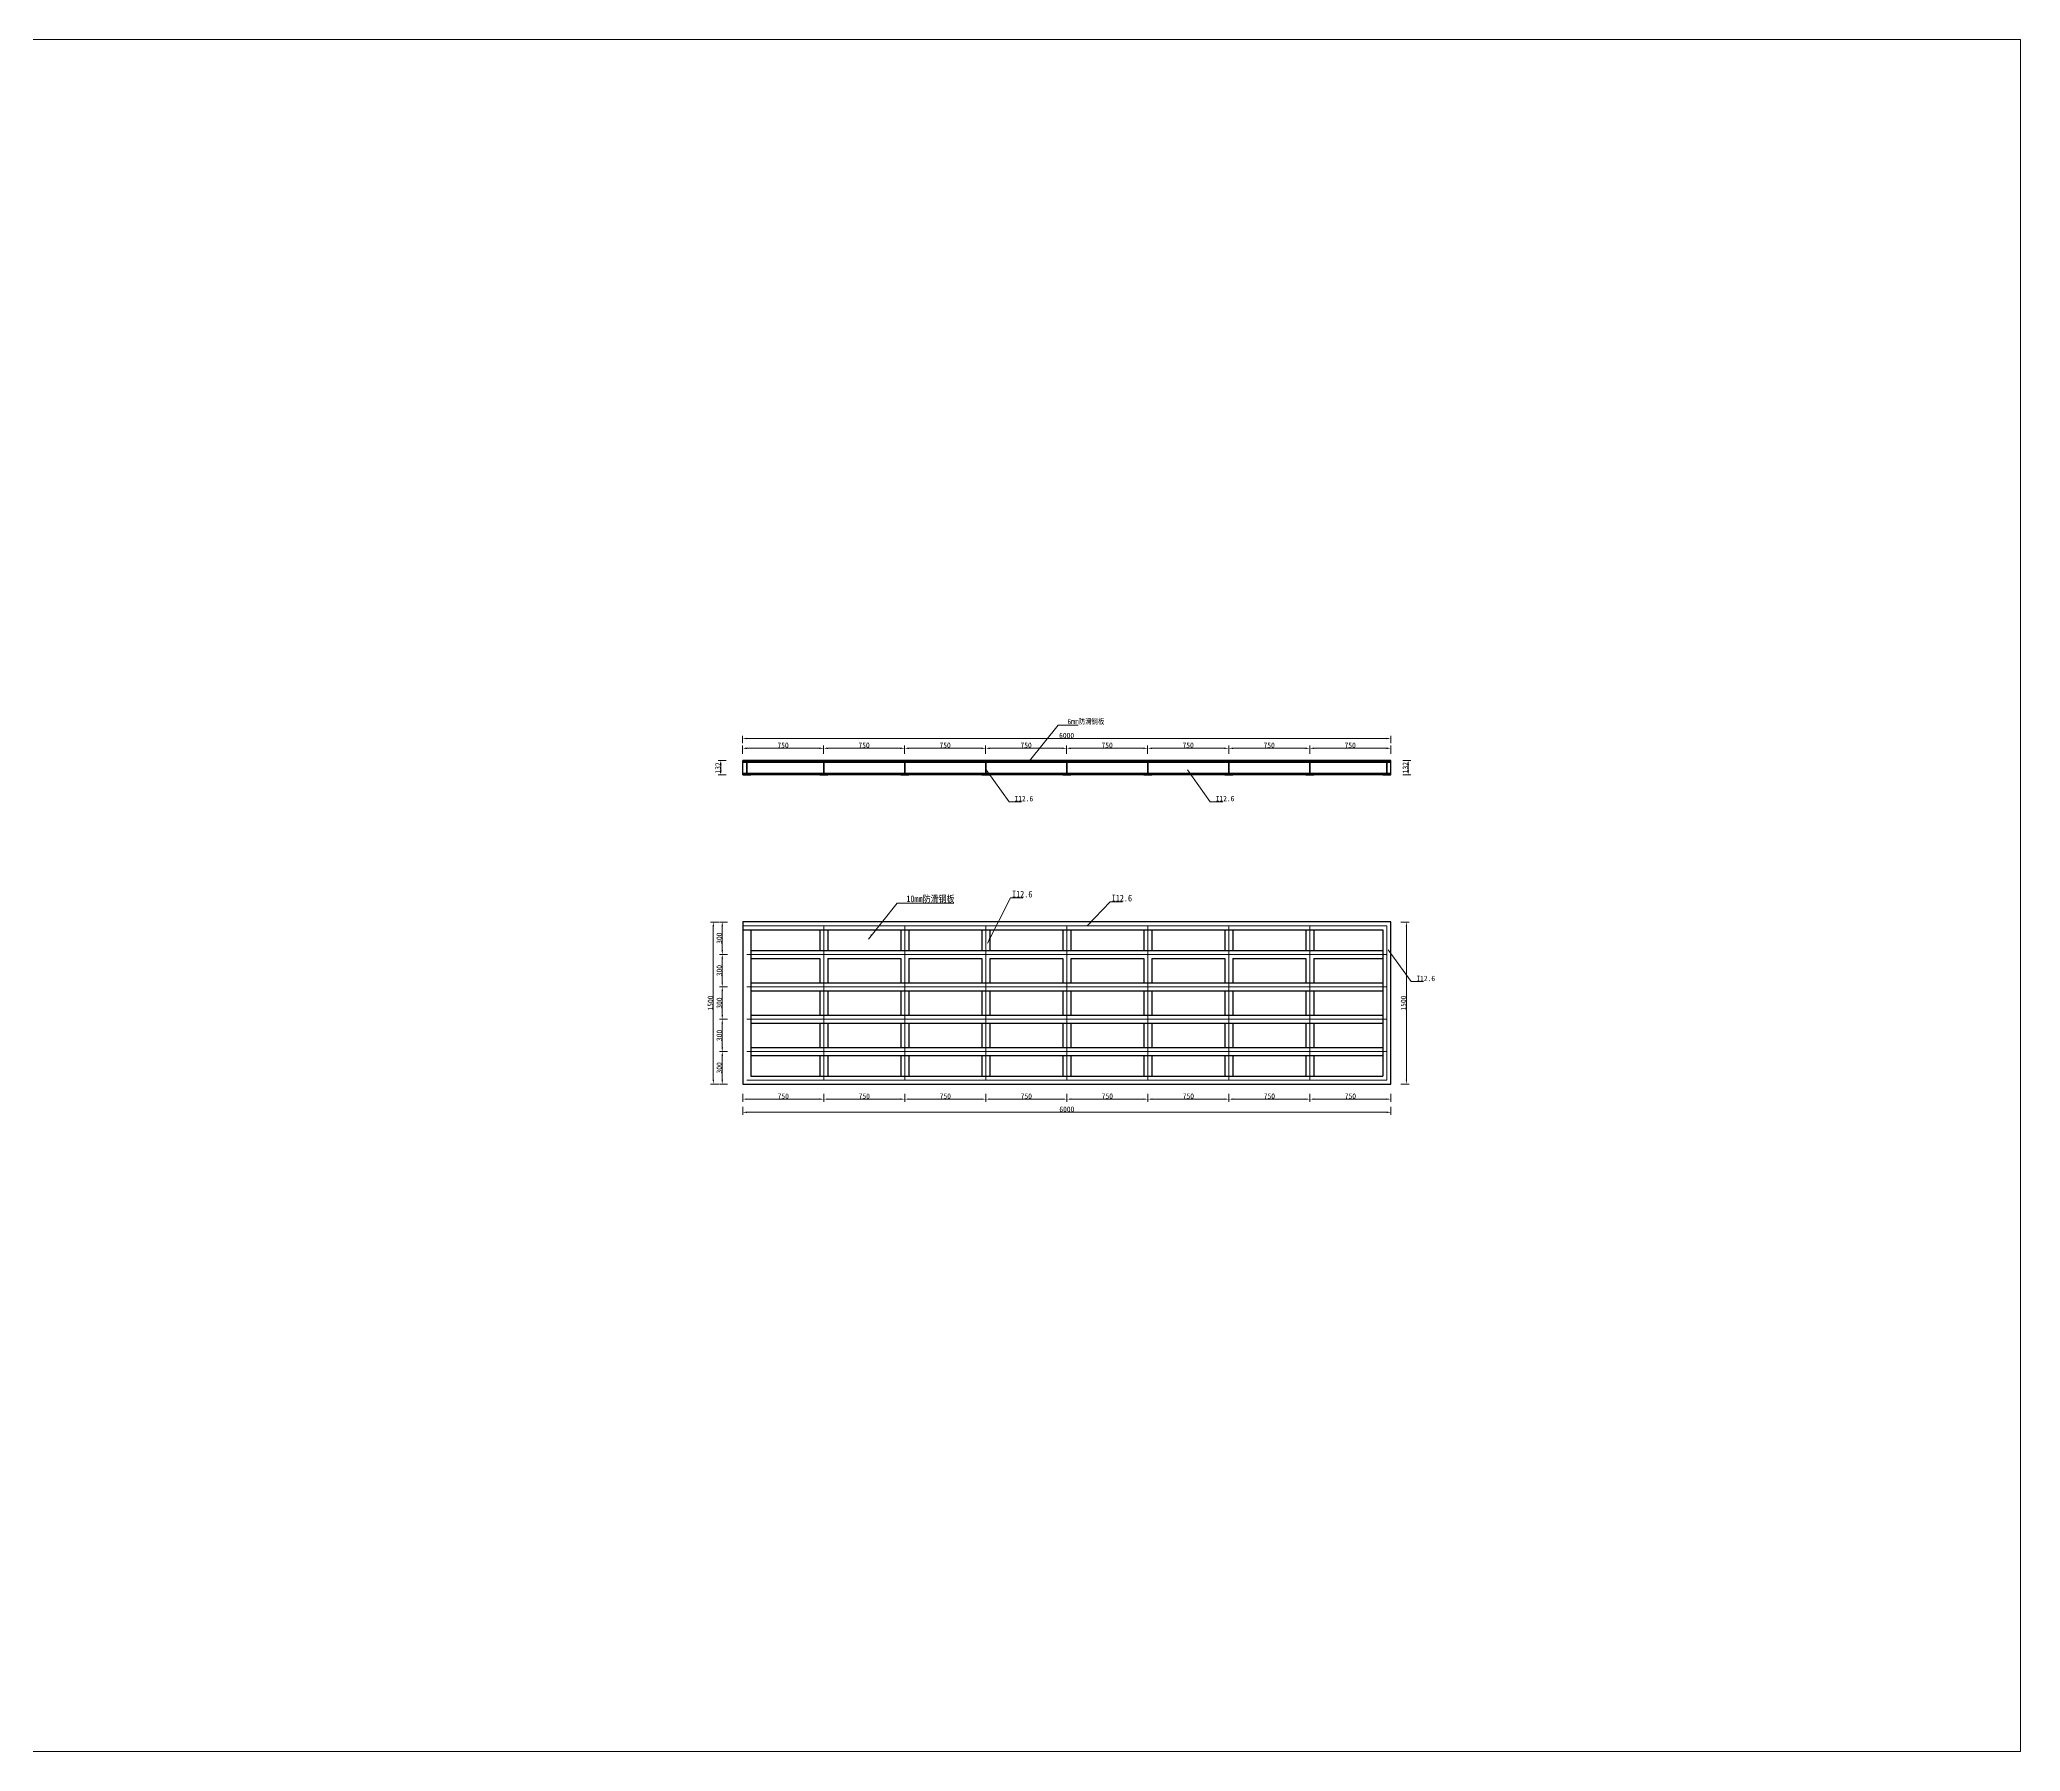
# Model space of a CAD drawing. Header units: millimetres. Extents: x -724662 to -98163, y -2532159 to 119496.
# Drawn here: x -99127 to -98943.6, y 114281.1 to 114439.6 of the extents above; entities that cross this region are included whole.
import ezdxf

# ---------------------------------------------------------------- set-up
doc = ezdxf.new("R2010")
doc.units = ezdxf.units.MM
doc.header["$LTSCALE"] = 20
doc.linetypes.add('DASHED', pattern=[19.05, 12.7, -6.35])
for name, color, linetype, lineweight in [('1粗实线', 1, 'Continuous', 30), ('4虚线', 2, 'DASHED', 18), ('标注', 1, 'Continuous', 13), ('粗实线', 7, 'Continuous', 25)]:
    doc.layers.add(name, color=color, linetype=linetype, lineweight=lineweight)
doc.layers.add('TuLi', color=100, linetype='Continuous')
doc.styles.get("Standard").update_dxf_attribs({"font": 'simsun.ttf', "width": 0.85})
doc.dimstyles.new('100---0.2', dxfattribs={"dimscale": 0.2, "dimtxt": 2.5, "dimasz": 2, "dimexe": 1.25, "dimexo": 1.25, "dimgap": 0.125, "dimtad": 1, "dimdec": 0, "dimlfac": 100, "dimdsep": 46, "dimtxsty": 'Standard', "dimcen": 0.001, "dimclrd": 256, "dimclre": 256, "dimclrt": 7, "dimadec": 4, "dimazin": 2, "dimtfac": 1, "dimtdec": 0, "dimtmove": 1, "dimatfit": 2, "dimfxlon": 1, "dimlwd": -1, "dimlwe": -1, "dimarcsym": 0})
doc.dimstyles.new('100---0.25', dxfattribs={"dimscale": 0.25, "dimtxt": 2.5, "dimasz": 2, "dimexe": 1.25, "dimexo": 1.25, "dimgap": 0.125, "dimtad": 1, "dimdec": 0, "dimlfac": 100, "dimdsep": 46, "dimtxsty": 'Standard', "dimcen": 0.001, "dimclrd": 256, "dimclre": 256, "dimclrt": 7, "dimadec": 4, "dimazin": 2, "dimtfac": 1, "dimtdec": 0, "dimtmove": 1, "dimatfit": 2, "dimfxlon": 1, "dimlwd": -1, "dimlwe": -1, "dimarcsym": 0})

# ---------------------------------------------------------------- blocks, each defined once
blk = doc.blocks.new('*D656')
at = {"layer": 'Defpoints', "color": 0, "transparency": 16777216}
for p in [(-99061.89, 114374.2), (-99001.89, 114374.88), (-99001.89, 114374.2)]:
    blk.add_point(p, dxfattribs=at)
at = {"layer": '标注', "transparency": 16777216}
for p, q in [((-99061.89, 114374.45), (-99061.89, 114375.13)), ((-99061.49, 114374.88), (-99002.29, 114374.88)), ((-99001.89, 114374.45), (-99001.89, 114375.13))]:
    blk.add_line(p, q, dxfattribs=at)
for points in [[(-99061.49, 114374.95), (-99061.49, 114374.82), (-99061.89, 114374.88)], [(-99002.29, 114374.95), (-99002.29, 114374.82), (-99001.89, 114374.88)]]:
    blk.add_solid(points, dxfattribs=at)
at = {"layer": '标注', "color": 7, "transparency": 16777216, "insert": (-99031.89, 114375.16), "char_height": 0.5, "attachment_point": 5}
blk.add_mtext('6000', dxfattribs=at)
blk = doc.blocks.new('*D657')
at = {"layer": 'Defpoints', "color": 0, "transparency": 16777216}
for p in [(-99054.39, 114373.98), (-99061.89, 114372.28), (-99054.39, 114372.22)]:
    blk.add_point(p, dxfattribs=at)
at = {"layer": '标注', "transparency": 16777216}
for p, q in [((-99061.89, 114373.48), (-99061.89, 114374.23)), ((-99061.49, 114373.98), (-99054.79, 114373.98)), ((-99054.39, 114373.48), (-99054.39, 114374.23))]:
    blk.add_line(p, q, dxfattribs=at)
for points in [[(-99061.49, 114374.05), (-99061.49, 114373.91), (-99061.89, 114373.98)], [(-99054.79, 114374.05), (-99054.79, 114373.91), (-99054.39, 114373.98)]]:
    blk.add_solid(points, dxfattribs=at)
at = {"layer": '标注', "color": 7, "transparency": 16777216, "insert": (-99058.14, 114374.26), "char_height": 0.5, "attachment_point": 5}
blk.add_mtext('750', dxfattribs=at)
blk = doc.blocks.new('*D658')
at = {"layer": 'Defpoints', "color": 0, "transparency": 16777216}
for p in [(-99046.89, 114373.98), (-99054.39, 114372.6), (-99046.89, 114372.22)]:
    blk.add_point(p, dxfattribs=at)
at = {"layer": '标注', "transparency": 16777216}
for p, q in [((-99054.39, 114373.48), (-99054.39, 114374.23)), ((-99053.99, 114373.98), (-99047.29, 114373.98)), ((-99046.89, 114373.48), (-99046.89, 114374.23))]:
    blk.add_line(p, q, dxfattribs=at)
for points in [[(-99053.99, 114374.05), (-99053.99, 114373.91), (-99054.39, 114373.98)], [(-99047.29, 114374.05), (-99047.29, 114373.91), (-99046.89, 114373.98)]]:
    blk.add_solid(points, dxfattribs=at)
at = {"layer": '标注', "color": 7, "transparency": 16777216, "insert": (-99050.64, 114374.26), "char_height": 0.5, "attachment_point": 5}
blk.add_mtext('750', dxfattribs=at)
blk = doc.blocks.new('*D659')
at = {"layer": 'Defpoints', "color": 0, "transparency": 16777216}
for p in [(-99039.39, 114373.98), (-99046.89, 114372.6), (-99039.39, 114372.22)]:
    blk.add_point(p, dxfattribs=at)
at = {"layer": '标注', "transparency": 16777216}
for p, q in [((-99046.89, 114373.48), (-99046.89, 114374.23)), ((-99046.49, 114373.98), (-99039.79, 114373.98)), ((-99039.39, 114373.48), (-99039.39, 114374.23))]:
    blk.add_line(p, q, dxfattribs=at)
for points in [[(-99046.49, 114374.05), (-99046.49, 114373.91), (-99046.89, 114373.98)], [(-99039.79, 114374.05), (-99039.79, 114373.91), (-99039.39, 114373.98)]]:
    blk.add_solid(points, dxfattribs=at)
at = {"layer": '标注', "color": 7, "transparency": 16777216, "insert": (-99043.14, 114374.26), "char_height": 0.5, "attachment_point": 5}
blk.add_mtext('750', dxfattribs=at)
blk = doc.blocks.new('*D660')
at = {"layer": 'Defpoints', "color": 0, "transparency": 16777216}
for p in [(-99031.89, 114373.98), (-99039.39, 114372.6), (-99031.89, 114372.22)]:
    blk.add_point(p, dxfattribs=at)
at = {"layer": '标注', "transparency": 16777216}
for p, q in [((-99039.39, 114373.48), (-99039.39, 114374.23)), ((-99038.99, 114373.98), (-99032.29, 114373.98)), ((-99031.89, 114373.48), (-99031.89, 114374.23))]:
    blk.add_line(p, q, dxfattribs=at)
for points in [[(-99038.99, 114374.05), (-99038.99, 114373.91), (-99039.39, 114373.98)], [(-99032.29, 114374.05), (-99032.29, 114373.91), (-99031.89, 114373.98)]]:
    blk.add_solid(points, dxfattribs=at)
at = {"layer": '标注', "color": 7, "transparency": 16777216, "insert": (-99035.64, 114374.26), "char_height": 0.5, "attachment_point": 5}
blk.add_mtext('750', dxfattribs=at)
blk = doc.blocks.new('*D661')
at = {"layer": 'Defpoints', "color": 0, "transparency": 16777216}
for p in [(-99024.39, 114373.98), (-99031.89, 114372.6), (-99024.39, 114372.22)]:
    blk.add_point(p, dxfattribs=at)
at = {"layer": '标注', "transparency": 16777216}
for p, q in [((-99031.89, 114373.48), (-99031.89, 114374.23)), ((-99031.49, 114373.98), (-99024.79, 114373.98)), ((-99024.39, 114373.48), (-99024.39, 114374.23))]:
    blk.add_line(p, q, dxfattribs=at)
for points in [[(-99031.49, 114374.05), (-99031.49, 114373.91), (-99031.89, 114373.98)], [(-99024.79, 114374.05), (-99024.79, 114373.91), (-99024.39, 114373.98)]]:
    blk.add_solid(points, dxfattribs=at)
at = {"layer": '标注', "color": 7, "transparency": 16777216, "insert": (-99028.14, 114374.26), "char_height": 0.5, "attachment_point": 5}
blk.add_mtext('750', dxfattribs=at)
blk = doc.blocks.new('*D662')
at = {"layer": 'Defpoints', "color": 0, "transparency": 16777216}
for p in [(-99016.89, 114373.98), (-99024.39, 114372.6), (-99016.89, 114372.22)]:
    blk.add_point(p, dxfattribs=at)
at = {"layer": '标注', "transparency": 16777216}
for p, q in [((-99024.39, 114373.48), (-99024.39, 114374.23)), ((-99023.99, 114373.98), (-99017.29, 114373.98)), ((-99016.89, 114373.48), (-99016.89, 114374.23))]:
    blk.add_line(p, q, dxfattribs=at)
for points in [[(-99023.99, 114374.05), (-99023.99, 114373.91), (-99024.39, 114373.98)], [(-99017.29, 114374.05), (-99017.29, 114373.91), (-99016.89, 114373.98)]]:
    blk.add_solid(points, dxfattribs=at)
at = {"layer": '标注', "color": 7, "transparency": 16777216, "insert": (-99020.64, 114374.26), "char_height": 0.5, "attachment_point": 5}
blk.add_mtext('750', dxfattribs=at)
blk = doc.blocks.new('*D663')
at = {"layer": 'Defpoints', "color": 0, "transparency": 16777216}
for p in [(-99009.39, 114373.98), (-99016.89, 114372.6), (-99009.39, 114372.22)]:
    blk.add_point(p, dxfattribs=at)
at = {"layer": '标注', "transparency": 16777216}
for p, q in [((-99016.89, 114373.48), (-99016.89, 114374.23)), ((-99016.49, 114373.98), (-99009.79, 114373.98)), ((-99009.39, 114373.48), (-99009.39, 114374.23))]:
    blk.add_line(p, q, dxfattribs=at)
for points in [[(-99016.49, 114374.05), (-99016.49, 114373.91), (-99016.89, 114373.98)], [(-99009.79, 114374.05), (-99009.79, 114373.91), (-99009.39, 114373.98)]]:
    blk.add_solid(points, dxfattribs=at)
at = {"layer": '标注', "color": 7, "transparency": 16777216, "insert": (-99013.14, 114374.26), "char_height": 0.5, "attachment_point": 5}
blk.add_mtext('750', dxfattribs=at)
blk = doc.blocks.new('*D664')
at = {"layer": 'Defpoints', "color": 0, "transparency": 16777216}
for p in [(-99001.89, 114373.98), (-99009.39, 114372.6), (-99001.89, 114372.22)]:
    blk.add_point(p, dxfattribs=at)
at = {"layer": '标注', "transparency": 16777216}
for p, q in [((-99009.39, 114373.48), (-99009.39, 114374.23)), ((-99008.99, 114373.98), (-99002.29, 114373.98)), ((-99001.89, 114373.48), (-99001.89, 114374.23))]:
    blk.add_line(p, q, dxfattribs=at)
for points in [[(-99008.99, 114374.05), (-99008.99, 114373.91), (-99009.39, 114373.98)], [(-99002.29, 114374.05), (-99002.29, 114373.91), (-99001.89, 114373.98)]]:
    blk.add_solid(points, dxfattribs=at)
at = {"layer": '标注', "color": 7, "transparency": 16777216, "insert": (-99005.64, 114374.26), "char_height": 0.5, "attachment_point": 5}
blk.add_mtext('750', dxfattribs=at)
blk = doc.blocks.new('*D665')
at = {"layer": 'Defpoints', "color": 0, "transparency": 16777216}
for p in [(-99058.87, 114372.85), (-99063.9, 114371.53), (-99062.48, 114371.53)]:
    blk.add_point(p, dxfattribs=at)
at = {"layer": '标注', "transparency": 16777216}
for p, q in [((-99063.4, 114372.85), (-99064.15, 114372.85)), ((-99063.9, 114372.45), (-99063.9, 114371.93)), ((-99063.4, 114371.53), (-99064.15, 114371.53))]:
    blk.add_line(p, q, dxfattribs=at)
for points in [[(-99063.97, 114372.45), (-99063.83, 114372.45), (-99063.9, 114372.85)], [(-99063.97, 114371.93), (-99063.83, 114371.93), (-99063.9, 114371.53)]]:
    blk.add_solid(points, dxfattribs=at)
at = {"layer": '标注', "color": 7, "transparency": 16777216, "insert": (-99064.17, 114372.16), "char_height": 0.5, "attachment_point": 5, "rotation": 90}
blk.add_mtext('132', dxfattribs=at)
blk = doc.blocks.new('*D666')
at = {"layer": 'Defpoints', "color": 0, "transparency": 16777216}
for p in [(-99061.42, 114357.9), (-99063.77, 114354.9), (-99061.05, 114354.9)]:
    blk.add_point(p, dxfattribs=at)
at = {"layer": '标注', "transparency": 16777216}
for p, q in [((-99063.27, 114357.9), (-99064.02, 114357.9)), ((-99063.77, 114357.5), (-99063.77, 114355.3)), ((-99063.27, 114354.9), (-99064.02, 114354.9))]:
    blk.add_line(p, q, dxfattribs=at)
for points in [[(-99063.84, 114357.5), (-99063.7, 114357.5), (-99063.77, 114357.9)], [(-99063.84, 114355.3), (-99063.7, 114355.3), (-99063.77, 114354.9)]]:
    blk.add_solid(points, dxfattribs=at)
at = {"layer": '标注', "color": 7, "transparency": 16777216, "insert": (-99064.05, 114356.4), "char_height": 0.5, "attachment_point": 5, "rotation": 90}
blk.add_mtext('300', dxfattribs=at)
blk = doc.blocks.new('*D667')
at = {"layer": 'Defpoints', "color": 0, "transparency": 16777216}
for p in [(-99061.84, 114354.9), (-99063.77, 114351.9), (-99061.05, 114351.9)]:
    blk.add_point(p, dxfattribs=at)
at = {"layer": '标注', "transparency": 16777216}
for p, q in [((-99063.27, 114354.9), (-99064.02, 114354.9)), ((-99063.77, 114354.5), (-99063.77, 114352.3)), ((-99063.27, 114351.9), (-99064.02, 114351.9))]:
    blk.add_line(p, q, dxfattribs=at)
for points in [[(-99063.84, 114354.5), (-99063.7, 114354.5), (-99063.77, 114354.9)], [(-99063.84, 114352.3), (-99063.7, 114352.3), (-99063.77, 114351.9)]]:
    blk.add_solid(points, dxfattribs=at)
at = {"layer": '标注', "color": 7, "transparency": 16777216, "insert": (-99064.05, 114353.4), "char_height": 0.5, "attachment_point": 5, "rotation": 90}
blk.add_mtext('300', dxfattribs=at)
blk = doc.blocks.new('*D668')
at = {"layer": 'Defpoints', "color": 0, "transparency": 16777216}
for p in [(-99061.43, 114351.9), (-99063.77, 114348.9), (-99061.05, 114348.9)]:
    blk.add_point(p, dxfattribs=at)
at = {"layer": '标注', "transparency": 16777216}
for p, q in [((-99063.27, 114351.9), (-99064.02, 114351.9)), ((-99063.77, 114351.5), (-99063.77, 114349.3)), ((-99063.27, 114348.9), (-99064.02, 114348.9))]:
    blk.add_line(p, q, dxfattribs=at)
for points in [[(-99063.84, 114351.5), (-99063.7, 114351.5), (-99063.77, 114351.9)], [(-99063.84, 114349.3), (-99063.7, 114349.3), (-99063.77, 114348.9)]]:
    blk.add_solid(points, dxfattribs=at)
at = {"layer": '标注', "color": 7, "transparency": 16777216, "insert": (-99064.05, 114350.4), "char_height": 0.5, "attachment_point": 5, "rotation": 90}
blk.add_mtext('300', dxfattribs=at)
blk = doc.blocks.new('*D669')
at = {"layer": 'Defpoints', "color": 0, "transparency": 16777216}
for p in [(-99061.05, 114348.9), (-99063.77, 114345.9), (-99061.05, 114345.9)]:
    blk.add_point(p, dxfattribs=at)
at = {"layer": '标注', "transparency": 16777216}
for p, q in [((-99063.27, 114348.9), (-99064.02, 114348.9)), ((-99063.77, 114348.5), (-99063.77, 114346.3)), ((-99063.27, 114345.9), (-99064.02, 114345.9))]:
    blk.add_line(p, q, dxfattribs=at)
for points in [[(-99063.84, 114348.5), (-99063.7, 114348.5), (-99063.77, 114348.9)], [(-99063.84, 114346.3), (-99063.7, 114346.3), (-99063.77, 114345.9)]]:
    blk.add_solid(points, dxfattribs=at)
at = {"layer": '标注', "color": 7, "transparency": 16777216, "insert": (-99064.05, 114347.4), "char_height": 0.5, "attachment_point": 5, "rotation": 90}
blk.add_mtext('300', dxfattribs=at)
blk = doc.blocks.new('*D670')
at = {"layer": 'Defpoints', "color": 0, "transparency": 16777216}
for p in [(-99064.6, 114357.9), (-99062.55, 114357.9), (-99062.55, 114342.9)]:
    blk.add_point(p, dxfattribs=at)
at = {"layer": '标注', "transparency": 16777216}
for p, q in [((-99064.1, 114357.9), (-99064.85, 114357.9)), ((-99064.6, 114343.3), (-99064.6, 114357.5)), ((-99064.1, 114342.9), (-99064.85, 114342.9))]:
    blk.add_line(p, q, dxfattribs=at)
for points in [[(-99064.66, 114357.5), (-99064.53, 114357.5), (-99064.6, 114357.9)], [(-99064.66, 114343.3), (-99064.53, 114343.3), (-99064.6, 114342.9)]]:
    blk.add_solid(points, dxfattribs=at)
at = {"layer": '标注', "color": 7, "transparency": 16777216, "insert": (-99064.87, 114350.4), "char_height": 0.5, "attachment_point": 5, "rotation": 90}
blk.add_mtext('1500', dxfattribs=at)
blk = doc.blocks.new('*D671')
at = {"layer": 'Defpoints', "color": 0, "transparency": 16777216}
for p in [(-99001.87, 114357.9), (-99001.87, 114342.9), (-99000.44, 114342.9)]:
    blk.add_point(p, dxfattribs=at)
at = {"layer": '标注', "transparency": 16777216}
for p, q in [((-99000.94, 114357.9), (-99000.19, 114357.9)), ((-99000.44, 114357.5), (-99000.44, 114343.3)), ((-99000.94, 114342.9), (-99000.19, 114342.9))]:
    blk.add_line(p, q, dxfattribs=at)
for points in [[(-99000.5, 114357.5), (-99000.37, 114357.5), (-99000.44, 114357.9)], [(-99000.5, 114343.3), (-99000.37, 114343.3), (-99000.44, 114342.9)]]:
    blk.add_solid(points, dxfattribs=at)
at = {"layer": '标注', "color": 7, "transparency": 16777216, "insert": (-99000.71, 114350.4), "char_height": 0.5, "attachment_point": 5, "rotation": 90}
blk.add_mtext('1500', dxfattribs=at)
blk = doc.blocks.new('*D713')
at = {"layer": 'Defpoints', "color": 0, "transparency": 16777216}
for p in [(-99001.87, 114372.85), (-99001.87, 114371.53), (-99000.27, 114371.53)]:
    blk.add_point(p, dxfattribs=at)
at = {"layer": '标注', "transparency": 16777216}
for p, q in [((-99000.77, 114372.85), (-99000.02, 114372.85)), ((-99000.27, 114372.45), (-99000.27, 114371.93)), ((-99000.77, 114371.53), (-99000.02, 114371.53))]:
    blk.add_line(p, q, dxfattribs=at)
for points in [[(-99000.33, 114372.45), (-99000.2, 114372.45), (-99000.27, 114372.85)], [(-99000.33, 114371.93), (-99000.2, 114371.93), (-99000.27, 114371.53)]]:
    blk.add_solid(points, dxfattribs=at)
at = {"layer": '标注', "color": 7, "transparency": 16777216, "insert": (-99000.54, 114372.19), "char_height": 0.5, "attachment_point": 5, "rotation": 90}
blk.add_mtext('132', dxfattribs=at)
blk = doc.blocks.new('*D672')
at = {"layer": 'Defpoints', "color": 0, "transparency": 16777216}
for p in [(-99061.05, 114345.9), (-99063.77, 114342.9), (-99061.42, 114342.9)]:
    blk.add_point(p, dxfattribs=at)
at = {"layer": '标注', "transparency": 16777216}
for p, q in [((-99063.27, 114345.9), (-99064.02, 114345.9)), ((-99063.77, 114345.5), (-99063.77, 114343.3)), ((-99063.27, 114342.9), (-99064.02, 114342.9))]:
    blk.add_line(p, q, dxfattribs=at)
for points in [[(-99063.84, 114345.5), (-99063.7, 114345.5), (-99063.77, 114345.9)], [(-99063.84, 114343.3), (-99063.7, 114343.3), (-99063.77, 114342.9)]]:
    blk.add_solid(points, dxfattribs=at)
at = {"layer": '标注', "color": 7, "transparency": 16777216, "insert": (-99064.05, 114344.4), "char_height": 0.5, "attachment_point": 5, "rotation": 90}
blk.add_mtext('300', dxfattribs=at)
blk = doc.blocks.new('*D673')
at = {"layer": 'Defpoints', "color": 0, "transparency": 16777216}
for p in [(-99061.87, 114342.9), (-99054.37, 114343.27), (-99054.37, 114341.5)]:
    blk.add_point(p, dxfattribs=at)
at = {"layer": '标注', "transparency": 16777216}
for p, q in [((-99061.87, 114342), (-99061.87, 114341.25)), ((-99061.47, 114341.5), (-99054.77, 114341.5)), ((-99054.37, 114342), (-99054.37, 114341.25))]:
    blk.add_line(p, q, dxfattribs=at)
for points in [[(-99061.47, 114341.57), (-99061.47, 114341.44), (-99061.87, 114341.5)], [(-99054.77, 114341.57), (-99054.77, 114341.44), (-99054.37, 114341.5)]]:
    blk.add_solid(points, dxfattribs=at)
at = {"layer": '标注', "color": 7, "transparency": 16777216, "insert": (-99058.12, 114341.78), "char_height": 0.5, "attachment_point": 5}
blk.add_mtext('750', dxfattribs=at)
blk = doc.blocks.new('*D674')
at = {"layer": 'Defpoints', "color": 0, "transparency": 16777216}
for p in [(-99054.37, 114343.27), (-99046.87, 114343.27), (-99046.87, 114341.5)]:
    blk.add_point(p, dxfattribs=at)
at = {"layer": '标注', "transparency": 16777216}
for p, q in [((-99054.37, 114342), (-99054.37, 114341.25)), ((-99053.97, 114341.5), (-99047.27, 114341.5)), ((-99046.87, 114342), (-99046.87, 114341.25))]:
    blk.add_line(p, q, dxfattribs=at)
for points in [[(-99053.97, 114341.57), (-99053.97, 114341.44), (-99054.37, 114341.5)], [(-99047.27, 114341.57), (-99047.27, 114341.44), (-99046.87, 114341.5)]]:
    blk.add_solid(points, dxfattribs=at)
at = {"layer": '标注', "color": 7, "transparency": 16777216, "insert": (-99050.62, 114341.78), "char_height": 0.5, "attachment_point": 5}
blk.add_mtext('750', dxfattribs=at)
blk = doc.blocks.new('*D675')
at = {"layer": 'Defpoints', "color": 0, "transparency": 16777216}
for p in [(-99046.87, 114343.27), (-99039.37, 114343.27), (-99039.37, 114341.5)]:
    blk.add_point(p, dxfattribs=at)
at = {"layer": '标注', "transparency": 16777216}
for p, q in [((-99046.87, 114342), (-99046.87, 114341.25)), ((-99046.47, 114341.5), (-99039.77, 114341.5)), ((-99039.37, 114342), (-99039.37, 114341.25))]:
    blk.add_line(p, q, dxfattribs=at)
for points in [[(-99046.47, 114341.57), (-99046.47, 114341.44), (-99046.87, 114341.5)], [(-99039.77, 114341.57), (-99039.77, 114341.44), (-99039.37, 114341.5)]]:
    blk.add_solid(points, dxfattribs=at)
at = {"layer": '标注', "color": 7, "transparency": 16777216, "insert": (-99043.12, 114341.78), "char_height": 0.5, "attachment_point": 5}
blk.add_mtext('750', dxfattribs=at)
blk = doc.blocks.new('*D676')
at = {"layer": 'Defpoints', "color": 0, "transparency": 16777216}
for p in [(-99039.37, 114343.27), (-99031.87, 114343.27), (-99031.87, 114341.5)]:
    blk.add_point(p, dxfattribs=at)
at = {"layer": '标注', "transparency": 16777216}
for p, q in [((-99039.37, 114342), (-99039.37, 114341.25)), ((-99038.97, 114341.5), (-99032.27, 114341.5)), ((-99031.87, 114342), (-99031.87, 114341.25))]:
    blk.add_line(p, q, dxfattribs=at)
for points in [[(-99038.97, 114341.57), (-99038.97, 114341.44), (-99039.37, 114341.5)], [(-99032.27, 114341.57), (-99032.27, 114341.44), (-99031.87, 114341.5)]]:
    blk.add_solid(points, dxfattribs=at)
at = {"layer": '标注', "color": 7, "transparency": 16777216, "insert": (-99035.62, 114341.78), "char_height": 0.5, "attachment_point": 5}
blk.add_mtext('750', dxfattribs=at)
blk = doc.blocks.new('*D677')
at = {"layer": 'Defpoints', "color": 0, "transparency": 16777216}
for p in [(-99031.87, 114343.27), (-99024.37, 114343.27), (-99024.37, 114341.5)]:
    blk.add_point(p, dxfattribs=at)
at = {"layer": '标注', "transparency": 16777216}
for p, q in [((-99031.87, 114342), (-99031.87, 114341.25)), ((-99031.47, 114341.5), (-99024.77, 114341.5)), ((-99024.37, 114342), (-99024.37, 114341.25))]:
    blk.add_line(p, q, dxfattribs=at)
for points in [[(-99031.47, 114341.57), (-99031.47, 114341.44), (-99031.87, 114341.5)], [(-99024.77, 114341.57), (-99024.77, 114341.44), (-99024.37, 114341.5)]]:
    blk.add_solid(points, dxfattribs=at)
at = {"layer": '标注', "color": 7, "transparency": 16777216, "insert": (-99028.12, 114341.78), "char_height": 0.5, "attachment_point": 5}
blk.add_mtext('750', dxfattribs=at)
blk = doc.blocks.new('*D678')
at = {"layer": 'Defpoints', "color": 0, "transparency": 16777216}
for p in [(-99024.37, 114343.27), (-99016.87, 114343.27), (-99016.87, 114341.5)]:
    blk.add_point(p, dxfattribs=at)
at = {"layer": '标注', "transparency": 16777216}
for p, q in [((-99024.37, 114342), (-99024.37, 114341.25)), ((-99023.97, 114341.5), (-99017.27, 114341.5)), ((-99016.87, 114342), (-99016.87, 114341.25))]:
    blk.add_line(p, q, dxfattribs=at)
for points in [[(-99023.97, 114341.57), (-99023.97, 114341.44), (-99024.37, 114341.5)], [(-99017.27, 114341.57), (-99017.27, 114341.44), (-99016.87, 114341.5)]]:
    blk.add_solid(points, dxfattribs=at)
at = {"layer": '标注', "color": 7, "transparency": 16777216, "insert": (-99020.62, 114341.78), "char_height": 0.5, "attachment_point": 5}
blk.add_mtext('750', dxfattribs=at)
blk = doc.blocks.new('*D679')
at = {"layer": 'Defpoints', "color": 0, "transparency": 16777216}
for p in [(-99016.87, 114343.27), (-99009.37, 114343.27), (-99009.37, 114341.5)]:
    blk.add_point(p, dxfattribs=at)
at = {"layer": '标注', "transparency": 16777216}
for p, q in [((-99016.87, 114342), (-99016.87, 114341.25)), ((-99016.47, 114341.5), (-99009.77, 114341.5)), ((-99009.37, 114342), (-99009.37, 114341.25))]:
    blk.add_line(p, q, dxfattribs=at)
for points in [[(-99016.47, 114341.57), (-99016.47, 114341.44), (-99016.87, 114341.5)], [(-99009.77, 114341.57), (-99009.77, 114341.44), (-99009.37, 114341.5)]]:
    blk.add_solid(points, dxfattribs=at)
at = {"layer": '标注', "color": 7, "transparency": 16777216, "insert": (-99013.12, 114341.78), "char_height": 0.5, "attachment_point": 5}
blk.add_mtext('750', dxfattribs=at)
blk = doc.blocks.new('*D680')
at = {"layer": 'Defpoints', "color": 0, "transparency": 16777216}
for p in [(-99009.37, 114343.27), (-99001.87, 114342.9), (-99001.87, 114341.5)]:
    blk.add_point(p, dxfattribs=at)
at = {"layer": '标注', "transparency": 16777216}
for p, q in [((-99009.37, 114342), (-99009.37, 114341.25)), ((-99008.97, 114341.5), (-99002.27, 114341.5)), ((-99001.87, 114342), (-99001.87, 114341.25))]:
    blk.add_line(p, q, dxfattribs=at)
for points in [[(-99008.97, 114341.57), (-99008.97, 114341.44), (-99009.37, 114341.5)], [(-99002.27, 114341.57), (-99002.27, 114341.44), (-99001.87, 114341.5)]]:
    blk.add_solid(points, dxfattribs=at)
at = {"layer": '标注', "color": 7, "transparency": 16777216, "insert": (-99005.62, 114341.78), "char_height": 0.5, "attachment_point": 5}
blk.add_mtext('750', dxfattribs=at)
blk = doc.blocks.new('*D681')
at = {"layer": 'Defpoints', "color": 0, "transparency": 16777216}
for p in [(-99061.87, 114342.9), (-99001.87, 114342.9), (-99001.87, 114340.29)]:
    blk.add_point(p, dxfattribs=at)
at = {"layer": '标注', "transparency": 16777216}
for p, q in [((-99061.87, 114340.79), (-99061.87, 114340.04)), ((-99061.47, 114340.29), (-99002.27, 114340.29)), ((-99001.87, 114340.79), (-99001.87, 114340.04))]:
    blk.add_line(p, q, dxfattribs=at)
for points in [[(-99061.47, 114340.36), (-99061.47, 114340.22), (-99061.87, 114340.29)], [(-99002.27, 114340.36), (-99002.27, 114340.22), (-99001.87, 114340.29)]]:
    blk.add_solid(points, dxfattribs=at)
at = {"layer": '标注', "color": 7, "transparency": 16777216, "insert": (-99031.87, 114340.57), "char_height": 0.5, "attachment_point": 5}
blk.add_mtext('6000', dxfattribs=at)

msp = doc.modelspace()

# ---------------------------------------------------------------- linework, layer by layer
at = {"layer": '1粗实线'}
for p, q in [((-99061.87, 114357.9027), (-99061.87, 114342.9027)), ((-99001.87, 114357.9027), (-99061.87, 114357.9027)), ((-99001.87, 114342.9027), (-99001.87, 114357.9027)), ((-99061.87, 114357.1627), (-99002.61, 114357.1627)), ((-99061.13, 114357.1627), (-99061.13, 114343.6427)), ((-99054.74, 114357.1627), (-99054.74, 114355.2727)), ((-99054, 114357.1627), (-99054, 114355.2727)), ((-99047.24, 114357.1627), (-99047.24, 114355.2727)), ((-99046.5, 114357.1627), (-99046.5, 114355.2727)), ((-99039.74, 114357.1627), (-99039.74, 114355.2727)), ((-99039, 114357.1627), (-99039, 114355.2727)), ((-99032.24, 114357.1627), (-99032.24, 114355.2727)), ((-99031.5, 114357.1627), (-99031.5, 114355.2727)), ((-99024.74, 114357.1627), (-99024.74, 114355.2727)), ((-99024, 114357.1627), (-99024, 114355.2727)), ((-99017.24, 114357.1627), (-99017.24, 114355.2727)), ((-99016.5, 114357.1627), (-99016.5, 114355.2727)), ((-99009.74, 114357.1627), (-99009.74, 114355.2727)), ((-99009, 114357.1627), (-99009, 114355.2727)), ((-99002.61, 114357.1627), (-99002.61, 114343.6427)), ((-99061.13, 114355.2727), (-99002.61, 114355.2727)), ((-99061.13, 114354.5327), (-99054.74, 114354.5327)), ((-99054.74, 114354.5327), (-99054.74, 114352.2727)), ((-99054, 114355.2727), (-99047.24, 114355.2727)), ((-99054, 114354.5327), (-99054, 114352.2727)), ((-99054, 114354.5327), (-99047.24, 114354.5327)), ((-99047.24, 114354.5327), (-99047.24, 114352.2727)), ((-99046.5, 114355.2727), (-99039.74, 114355.2727)), ((-99046.5, 114354.5327), (-99046.5, 114352.2727)), ((-99046.5, 114354.5327), (-99039.74, 114354.5327)), ((-99039.74, 114354.5327), (-99039.74, 114352.2727)), ((-99039, 114355.2727), (-99032.24, 114355.2727)), ((-99039, 114354.5327), (-99039, 114352.2727)), ((-99039, 114354.5327), (-99032.24, 114354.5327)), ((-99032.24, 114354.5327), (-99032.24, 114352.2727)), ((-99031.5, 114355.2727), (-99024.74, 114355.2727)), ((-99031.5, 114354.5327), (-99031.5, 114352.2727)), ((-99031.5, 114354.5327), (-99024.74, 114354.5327)), ((-99024.74, 114354.5327), (-99024.74, 114352.2727)), ((-99024, 114355.2727), (-99017.24, 114355.2727)), ((-99024, 114354.5327), (-99024, 114352.2727)), ((-99024, 114354.5327), (-99017.24, 114354.5327)), ((-99017.24, 114354.5327), (-99017.24, 114352.2727)), ((-99016.5, 114355.2727), (-99009.74, 114355.2727)), ((-99016.5, 114354.5327), (-99016.5, 114352.2727)), ((-99016.5, 114354.5327), (-99009.74, 114354.5327)), ((-99009.74, 114354.5327), (-99009.74, 114352.2727)), ((-99009, 114355.2727), (-99002.61, 114355.2727)), ((-99009, 114354.5327), (-99009, 114352.2727)), ((-99009, 114354.5327), (-99002.61, 114354.5327)), ((-99061.13, 114352.2727), (-99002.61, 114352.2727)), ((-99054, 114352.2727), (-99047.24, 114352.2727)), ((-99046.5, 114352.2727), (-99039.74, 114352.2727)), ((-99039, 114352.2727), (-99032.24, 114352.2727)), ((-99031.5, 114352.2727), (-99024.74, 114352.2727)), ((-99024, 114352.2727), (-99017.24, 114352.2727)), ((-99016.5, 114352.2727), (-99009.74, 114352.2727)), ((-99009, 114352.2727), (-99002.61, 114352.2727)), ((-99061.13, 114351.5327), (-99002.61, 114351.5327)), ((-99054.74, 114351.5327), (-99054.74, 114349.2727)), ((-99054, 114351.5327), (-99054, 114349.2727)), ((-99054, 114351.5327), (-99047.24, 114351.5327)), ((-99047.24, 114351.5327), (-99047.24, 114349.2727)), ((-99046.5, 114351.5327), (-99046.5, 114349.2727)), ((-99046.5, 114351.5327), (-99039.74, 114351.5327)), ((-99039.74, 114351.5327), (-99039.74, 114349.2727)), ((-99039, 114351.5327), (-99039, 114349.2727)), ((-99039, 114351.5327), (-99032.24, 114351.5327)), ((-99032.24, 114351.5327), (-99032.24, 114349.2727)), ((-99031.5, 114351.5327), (-99031.5, 114349.2727)), ((-99031.5, 114351.5327), (-99024.74, 114351.5327)), ((-99024.74, 114351.5327), (-99024.74, 114349.2727)), ((-99024, 114351.5327), (-99024, 114349.2727)), ((-99024, 114351.5327), (-99017.24, 114351.5327)), ((-99017.24, 114351.5327), (-99017.24, 114349.2727)), ((-99016.5, 114351.5327), (-99016.5, 114349.2727)), ((-99016.5, 114351.5327), (-99009.74, 114351.5327)), ((-99009.74, 114351.5327), (-99009.74, 114349.2727)), ((-99009, 114351.5327), (-99009, 114349.2727)), ((-99009, 114351.5327), (-99002.61, 114351.5327)), ((-99061.13, 114349.2727), (-99002.61, 114349.2727)), ((-99061.13, 114348.5327), (-99002.61, 114348.5327)), ((-99054.74, 114348.5327), (-99054.74, 114346.2727)), ((-99054, 114349.2727), (-99047.24, 114349.2727)), ((-99054, 114348.5327), (-99054, 114346.2727)), ((-99054, 114348.5327), (-99047.24, 114348.5327)), ((-99047.24, 114348.5327), (-99047.24, 114346.2727)), ((-99046.5, 114349.2727), (-99039.74, 114349.2727)), ((-99046.5, 114348.5327), (-99046.5, 114346.2727)), ((-99046.5, 114348.5327), (-99039.74, 114348.5327)), ((-99039.74, 114348.5327), (-99039.74, 114346.2727)), ((-99039, 114349.2727), (-99032.24, 114349.2727)), ((-99039, 114348.5327), (-99039, 114346.2727)), ((-99039, 114348.5327), (-99032.24, 114348.5327)), ((-99032.24, 114348.5327), (-99032.24, 114346.2727)), ((-99031.5, 114349.2727), (-99024.74, 114349.2727)), ((-99031.5, 114348.5327), (-99031.5, 114346.2727)), ((-99031.5, 114348.5327), (-99024.74, 114348.5327)), ((-99024.74, 114348.5327), (-99024.74, 114346.2727)), ((-99024, 114349.2727), (-99017.24, 114349.2727)), ((-99024, 114348.5327), (-99024, 114346.2727)), ((-99024, 114348.5327), (-99017.24, 114348.5327)), ((-99017.24, 114348.5327), (-99017.24, 114346.2727)), ((-99016.5, 114349.2727), (-99009.74, 114349.2727)), ((-99016.5, 114348.5327), (-99016.5, 114346.2727)), ((-99016.5, 114348.5327), (-99009.74, 114348.5327)), ((-99009.74, 114348.5327), (-99009.74, 114346.2727)), ((-99009, 114349.2727), (-99002.61, 114349.2727)), ((-99009, 114348.5327), (-99009, 114346.2727)), ((-99009, 114348.5327), (-99002.61, 114348.5327)), ((-99061.13, 114346.2727), (-99002.61, 114346.2727)), ((-99061.13, 114345.5327), (-99002.61, 114345.5327)), ((-99054.74, 114345.5327), (-99054.74, 114343.6427)), ((-99054, 114346.2727), (-99047.24, 114346.2727)), ((-99054, 114345.5327), (-99054, 114343.6427)), ((-99054, 114345.5327), (-99047.24, 114345.5327)), ((-99047.24, 114345.5327), (-99047.24, 114343.6427)), ((-99046.5, 114346.2727), (-99039.74, 114346.2727)), ((-99046.5, 114345.5327), (-99046.5, 114343.6427)), ((-99046.5, 114345.5327), (-99039.74, 114345.5327)), ((-99039.74, 114345.5327), (-99039.74, 114343.6427)), ((-99039, 114346.2727), (-99032.24, 114346.2727)), ((-99039, 114345.5327), (-99039, 114343.6427)), ((-99039, 114345.5327), (-99032.24, 114345.5327)), ((-99032.24, 114345.5327), (-99032.24, 114343.6427)), ((-99031.5, 114346.2727), (-99024.74, 114346.2727)), ((-99031.5, 114345.5327), (-99031.5, 114343.6427)), ((-99031.5, 114345.5327), (-99024.74, 114345.5327)), ((-99024.74, 114345.5327), (-99024.74, 114343.6427)), ((-99024, 114346.2727), (-99017.24, 114346.2727)), ((-99024, 114345.5327), (-99024, 114343.6427)), ((-99024, 114345.5327), (-99017.24, 114345.5327)), ((-99017.24, 114345.5327), (-99017.24, 114343.6427)), ((-99016.5, 114346.2727), (-99009.74, 114346.2727)), ((-99016.5, 114345.5327), (-99016.5, 114343.6427)), ((-99016.5, 114345.5327), (-99009.74, 114345.5327)), ((-99009.74, 114345.5327), (-99009.74, 114343.6427)), ((-99009, 114346.2727), (-99002.61, 114346.2727)), ((-99009, 114345.5327), (-99009, 114343.6427)), ((-99009, 114345.5327), (-99002.61, 114345.5327)), ((-99061.87, 114342.9027), (-99001.87, 114342.9027)), ((-99061.13, 114343.6427), (-99002.61, 114343.6427))]:
    msp.add_line(p, q, dxfattribs=at)
at = {"layer": '4虚线'}
for p, q in [((-99061.87, 114357.5327), (-99002.24, 114357.5327)), ((-99054.37, 114357.5327), (-99054.37, 114343.2727)), ((-99046.87, 114357.5327), (-99046.87, 114343.2727)), ((-99039.37, 114357.5327), (-99039.37, 114343.2727)), ((-99031.87, 114357.5327), (-99031.87, 114343.2727)), ((-99024.37, 114357.5327), (-99024.37, 114343.2727)), ((-99016.87, 114357.5327), (-99016.87, 114343.2727)), ((-99009.37, 114357.5327), (-99009.37, 114343.2727)), ((-99002.24, 114357.5327), (-99002.24, 114343.2727)), ((-99061.5, 114354.9027), (-99002.24, 114354.9027)), ((-99061.5, 114351.9027), (-99002.24, 114351.9027)), ((-99061.5, 114348.9027), (-99002.24, 114348.9027)), ((-99061.5, 114345.9027), (-99002.24, 114345.9027)), ((-99061.5, 114343.2727), (-99002.24, 114343.2727))]:
    msp.add_line(p, q, dxfattribs=at)
at = {"layer": 'TuLi', "ltscale": 16}
for points in [[(-99061.13, 114371.5315), (-99061.13, 114371.5571, 0.36662936), (-99061.1593, 114371.5916), (-99061.4165, 114371.6345, -0.36662936), (-99061.475, 114371.7035), (-99061.475, 114372.6194, -0.36662936), (-99061.4165, 114372.6885), (-99061.1593, 114372.7314, 0.36662936), (-99061.13, 114372.7659), (-99061.13, 114372.7915), (-99061.87, 114372.7915), (-99061.87, 114372.7659, 0.36662936), (-99061.8408, 114372.7314), (-99061.5835, 114372.6885, -0.36662936), (-99061.525, 114372.6194), (-99061.525, 114371.7035, -0.36662936), (-99061.5835, 114371.6345), (-99061.8408, 114371.5916, 0.36662936), (-99061.87, 114371.5571), (-99061.87, 114371.5315)], [(-99054, 114371.5315), (-99054, 114371.5571, 0.36662936), (-99054.0293, 114371.5916), (-99054.2865, 114371.6345, -0.36662936), (-99054.345, 114371.7035), (-99054.345, 114372.6194, -0.36662936), (-99054.2865, 114372.6885), (-99054.0293, 114372.7314, 0.36662936), (-99054, 114372.7659), (-99054, 114372.7915), (-99054.74, 114372.7915), (-99054.74, 114372.7659, 0.36662936), (-99054.7108, 114372.7314), (-99054.4535, 114372.6885, -0.36662936), (-99054.395, 114372.6194), (-99054.395, 114371.7035, -0.36662936), (-99054.4535, 114371.6345), (-99054.7108, 114371.5916, 0.36662936), (-99054.74, 114371.5571), (-99054.74, 114371.5315)], [(-99046.5, 114371.5315), (-99046.5, 114371.5571, 0.36662936), (-99046.5293, 114371.5916), (-99046.7865, 114371.6345, -0.36662936), (-99046.845, 114371.7035), (-99046.845, 114372.6194, -0.36662936), (-99046.7865, 114372.6885), (-99046.5293, 114372.7314, 0.36662936), (-99046.5, 114372.7659), (-99046.5, 114372.7915), (-99047.24, 114372.7915), (-99047.24, 114372.7659, 0.36662936), (-99047.2108, 114372.7314), (-99046.9535, 114372.6885, -0.36662936), (-99046.895, 114372.6194), (-99046.895, 114371.7035, -0.36662936), (-99046.9535, 114371.6345), (-99047.2108, 114371.5916, 0.36662936), (-99047.24, 114371.5571), (-99047.24, 114371.5315)], [(-99039, 114371.5315), (-99039, 114371.5571, 0.36662936), (-99039.0293, 114371.5916), (-99039.2865, 114371.6345, -0.36662936), (-99039.345, 114371.7035), (-99039.345, 114372.6194, -0.36662936), (-99039.2865, 114372.6885), (-99039.0293, 114372.7314, 0.36662936), (-99039, 114372.7659), (-99039, 114372.7915), (-99039.74, 114372.7915), (-99039.74, 114372.7659, 0.36662936), (-99039.7108, 114372.7314), (-99039.4535, 114372.6885, -0.36662936), (-99039.395, 114372.6194), (-99039.395, 114371.7035, -0.36662936), (-99039.4535, 114371.6345), (-99039.7108, 114371.5916, 0.36662936), (-99039.74, 114371.5571), (-99039.74, 114371.5315)], [(-99031.5, 114371.5315), (-99031.5, 114371.5571, 0.36662936), (-99031.5293, 114371.5916), (-99031.7865, 114371.6345, -0.36662936), (-99031.845, 114371.7035), (-99031.845, 114372.6194, -0.36662936), (-99031.7865, 114372.6885), (-99031.5293, 114372.7314, 0.36662936), (-99031.5, 114372.7659), (-99031.5, 114372.7915), (-99032.24, 114372.7915), (-99032.24, 114372.7659, 0.36662936), (-99032.2108, 114372.7314), (-99031.9535, 114372.6885, -0.36662936), (-99031.895, 114372.6194), (-99031.895, 114371.7035, -0.36662936), (-99031.9535, 114371.6345), (-99032.2108, 114371.5916, 0.36662936), (-99032.24, 114371.5571), (-99032.24, 114371.5315)], [(-99024, 114371.5315), (-99024, 114371.5571, 0.36662936), (-99024.0293, 114371.5916), (-99024.2865, 114371.6345, -0.36662936), (-99024.345, 114371.7035), (-99024.345, 114372.6194, -0.36662936), (-99024.2865, 114372.6885), (-99024.0293, 114372.7314, 0.36662936), (-99024, 114372.7659), (-99024, 114372.7915), (-99024.74, 114372.7915), (-99024.74, 114372.7659, 0.36662936), (-99024.7108, 114372.7314), (-99024.4535, 114372.6885, -0.36662936), (-99024.395, 114372.6194), (-99024.395, 114371.7035, -0.36662936), (-99024.4535, 114371.6345), (-99024.7108, 114371.5916, 0.36662936), (-99024.74, 114371.5571), (-99024.74, 114371.5315)], [(-99016.5, 114371.5315), (-99016.5, 114371.5571, 0.36662936), (-99016.5293, 114371.5916), (-99016.7865, 114371.6345, -0.36662936), (-99016.845, 114371.7035), (-99016.845, 114372.6194, -0.36662936), (-99016.7865, 114372.6885), (-99016.5293, 114372.7314, 0.36662936), (-99016.5, 114372.7659), (-99016.5, 114372.7915), (-99017.24, 114372.7915), (-99017.24, 114372.7659, 0.36662936), (-99017.2108, 114372.7314), (-99016.9535, 114372.6885, -0.36662936), (-99016.895, 114372.6194), (-99016.895, 114371.7035, -0.36662936), (-99016.9535, 114371.6345), (-99017.2108, 114371.5916, 0.36662936), (-99017.24, 114371.5571), (-99017.24, 114371.5315)], [(-99009, 114371.5315), (-99009, 114371.5571, 0.36662936), (-99009.0293, 114371.5916), (-99009.2865, 114371.6345, -0.36662936), (-99009.345, 114371.7035), (-99009.345, 114372.6194, -0.36662936), (-99009.2865, 114372.6885), (-99009.0293, 114372.7314, 0.36662936), (-99009, 114372.7659), (-99009, 114372.7915), (-99009.74, 114372.7915), (-99009.74, 114372.7659, 0.36662936), (-99009.7108, 114372.7314), (-99009.4535, 114372.6885, -0.36662936), (-99009.395, 114372.6194), (-99009.395, 114371.7035, -0.36662936), (-99009.4535, 114371.6345), (-99009.7108, 114371.5916, 0.36662936), (-99009.74, 114371.5571), (-99009.74, 114371.5315)], [(-99001.87, 114371.5315), (-99001.87, 114371.5571, 0.36662936), (-99001.8993, 114371.5916), (-99002.1565, 114371.6345, -0.36662936), (-99002.215, 114371.7035), (-99002.215, 114372.6194, -0.36662936), (-99002.1565, 114372.6885), (-99001.8993, 114372.7314, 0.36662936), (-99001.87, 114372.7659), (-99001.87, 114372.7915), (-99002.61, 114372.7915), (-99002.61, 114372.7659, 0.36662936), (-99002.5808, 114372.7314), (-99002.3235, 114372.6885, -0.36662936), (-99002.265, 114372.6194), (-99002.265, 114371.7035, -0.36662936), (-99002.3235, 114371.6345), (-99002.5808, 114371.5916, 0.36662936), (-99002.61, 114371.5571), (-99002.61, 114371.5315)]]:
    msp.add_lwpolyline(points, format="xyb", close=True, dxfattribs=at)
at = {"layer": '标注'}
msp.add_lwpolyline([(-98943.6003, 114281.1333), (-99310.3241, 114281.1333), (-99310.3241, 114439.5727), (-98943.6003, 114439.5727)], close=True, dxfattribs=at)
at = {"layer": '粗实线', "ltscale": 16}
for p, q in [((-99001.87, 114372.8515), (-99061.87, 114372.8515)), ((-99061.87, 114371.5315), (-99061.87, 114372.8515)), ((-99001.87, 114372.7915), (-99061.87, 114372.7915)), ((-99001.87, 114372.6665), (-99061.87, 114372.6665)), ((-99001.87, 114371.5315), (-99001.87, 114372.8515)), ((-99001.87, 114371.6565), (-99061.87, 114371.6565)), ((-99001.87, 114371.5315), (-99061.87, 114371.5315))]:
    msp.add_line(p, q, dxfattribs=at)

# ---------------------------------------------------------------- texts
at = {"layer": '标注', "color": 7, "attachment_point": 7}
for s, insert, char_height in [('6mm防滑钢板', (-99031.8166, 114376.1563), 0.5), (' I12.6', (-99037.0685, 114369.0625), 0.5), (' I12.6', (-99018.4422, 114369.0625), 0.5), ('10mm防滑钢板', (-99046.7269, 114359.6659), 0.62), ('I12.6', (-99036.9408, 114360.1619), 0.62), ('I12.6', (-99027.7174, 114359.7948), 0.62), (' I12.6', (-98999.8624, 114352.4186), 0.5)]:
    msp.add_mtext(s, dxfattribs=dict(at, insert=insert, char_height=char_height))

# ---------------------------------------------------------------- dimensions: what is measured, and where the dimension line sits
at = {"layer": '标注'}
for base, p1, p2, picture, middle in [((-99001.8912, 114374.8843), (-99061.8912, 114374.2), (-99001.8912, 114374.2), '*D656', (-99031.8912, 114375.1593)), ((-99054.3912, 114373.9805), (-99061.8912, 114372.2801), (-99054.3912, 114372.2201), '*D657', (-99058.1412, 114374.2555)), ((-99046.8912, 114373.9805), (-99054.3912, 114372.5951), (-99046.8912, 114372.2201), '*D658', (-99050.6412, 114374.2555)), ((-99039.3912, 114373.9805), (-99046.8912, 114372.5951), (-99039.3912, 114372.2201), '*D659', (-99043.1412, 114374.2555)), ((-99031.8912, 114373.9805), (-99039.3912, 114372.5951), (-99031.8912, 114372.2201), '*D660', (-99035.6412, 114374.2555)), ((-99024.3912, 114373.9805), (-99031.8912, 114372.5951), (-99024.3912, 114372.2201), '*D661', (-99028.1412, 114374.2555)), ((-99016.8912, 114373.9805), (-99024.3912, 114372.5951), (-99016.8912, 114372.2201), '*D662', (-99020.6412, 114374.2555)), ((-99009.3912, 114373.9805), (-99016.8912, 114372.5951), (-99009.3912, 114372.2201), '*D663', (-99013.1412, 114374.2555)), ((-99001.8912, 114373.9805), (-99009.3912, 114372.5951), (-99001.8912, 114372.2201), '*D664', (-99005.6412, 114374.2555)), ((-99054.37, 114341.5021), (-99061.87, 114342.9027), (-99054.37, 114343.2727), '*D673', (-99058.12, 114341.7771)), ((-99001.87, 114340.2915), (-99061.87, 114342.9027), (-99001.87, 114342.9027), '*D681', (-99031.87, 114340.5665)), ((-99046.87, 114341.5021), (-99054.37, 114343.2727), (-99046.87, 114343.2727), '*D674', (-99050.62, 114341.7771)), ((-99039.37, 114341.5021), (-99046.87, 114343.2727), (-99039.37, 114343.2727), '*D675', (-99043.12, 114341.7771)), ((-99031.87, 114341.5021), (-99039.37, 114343.2727), (-99031.87, 114343.2727), '*D676', (-99035.62, 114341.7771)), ((-99024.37, 114341.5021), (-99031.87, 114343.2727), (-99024.37, 114343.2727), '*D677', (-99028.12, 114341.7771)), ((-99016.87, 114341.5021), (-99024.37, 114343.2727), (-99016.87, 114343.2727), '*D678', (-99020.62, 114341.7771)), ((-99009.37, 114341.5021), (-99016.87, 114343.2727), (-99009.37, 114343.2727), '*D679', (-99013.12, 114341.7771)), ((-99001.87, 114341.5021), (-99009.37, 114343.2727), (-99001.87, 114342.9027), '*D680', (-99005.62, 114341.7771))]:
    dim = msp.add_linear_dim(base=base, p1=p1, p2=p2, dimstyle='100---0.2', dxfattribs=at)
    dim.commit()
    dim.dimension.update_dxf_attribs({"geometry": picture, "text_midpoint": middle})
dim = msp.add_linear_dim(base=(-99063.8995, 114371.5315), p1=(-99058.87, 114372.8515), p2=(-99062.4824, 114371.5315), angle=90, dimstyle='100---0.2', dxfattribs=at)
dim.commit()
dim.dimension.update_dxf_attribs({"geometry": '*D665', "text_midpoint": (-99063.8995, 114372.1615), "dimtype": 160})
for base, p1, p2, picture, middle in [((-99000.2669, 114371.5315), (-99001.87, 114372.8515), (-99001.87, 114371.5315), '*D713', (-99000.5419, 114372.1915)), ((-99064.5963, 114357.9027), (-99062.5518, 114342.9027), (-99062.5518, 114357.9027), '*D670', (-99064.8713, 114350.4027)), ((-99063.7712, 114354.9027), (-99061.421, 114357.9027), (-99061.051, 114354.9027), '*D666', (-99064.0462, 114356.4027)), ((-99000.4379, 114342.9027), (-99001.87, 114357.9027), (-99001.87, 114342.9027), '*D671', (-99000.7129, 114350.4027)), ((-99063.7712, 114351.9027), (-99061.8407, 114354.9027), (-99061.051, 114351.9027), '*D667', (-99064.0462, 114353.4027)), ((-99063.7712, 114348.9027), (-99061.426, 114351.9027), (-99061.051, 114348.9027), '*D668', (-99064.0462, 114350.4027)), ((-99063.7712, 114345.9027), (-99061.051, 114348.9027), (-99061.051, 114345.9027), '*D669', (-99064.0462, 114347.4027)), ((-99063.7712, 114342.9027), (-99061.051, 114345.9027), (-99061.421, 114342.9027), '*D672', (-99064.0462, 114344.4027))]:
    dim = msp.add_linear_dim(base=base, p1=p1, p2=p2, angle=90, dimstyle='100---0.2', dxfattribs=at)
    dim.commit()
    dim.dimension.update_dxf_attribs({"geometry": picture, "text_midpoint": middle})

# ---------------------------------------------------------------- leaders
at = {"layer": '标注', "annotation_type": 0, "has_hookline": 1, "hookline_direction": 0}
for points, dimstyle in [([(-99035.3276, 114372.8169), (-99032.678, 114376.1251), (-99031.8416, 114376.1313)], '100---0.2'), ([(-99039.3401, 114371.9718), (-99037.2176, 114369.0312), (-99037.0935, 114369.0375)], '100---0.2'), ([(-99020.7138, 114371.9718), (-99018.5913, 114369.0312), (-99018.4672, 114369.0375)], '100---0.2'), ([(-99039.2124, 114355.9466), (-99037.09, 114360.1307), (-99036.9721, 114360.1307)], '100---0.25'), ([(-99029.989, 114357.5327), (-99027.8665, 114359.7636), (-99027.7486, 114359.7636)], '100---0.25'), ([(-99002.134, 114355.3279), (-99000.0115, 114352.3873), (-98999.8874, 114352.3873)], '100---0.2')]:
    msp.add_leader(points, dimstyle=dimstyle, dxfattribs=at)
at = {"layer": '标注', "annotation_type": 0, "has_hookline": 1, "hookline_direction": 0, "text_width": 4.4015}
msp.add_leader([(-99050.2379, 114356.3266), (-99047.5883, 114359.6347), (-99046.7582, 114359.6347)], dimstyle='100---0.25', dxfattribs=at)

doc.saveas('drawing.dxf')
